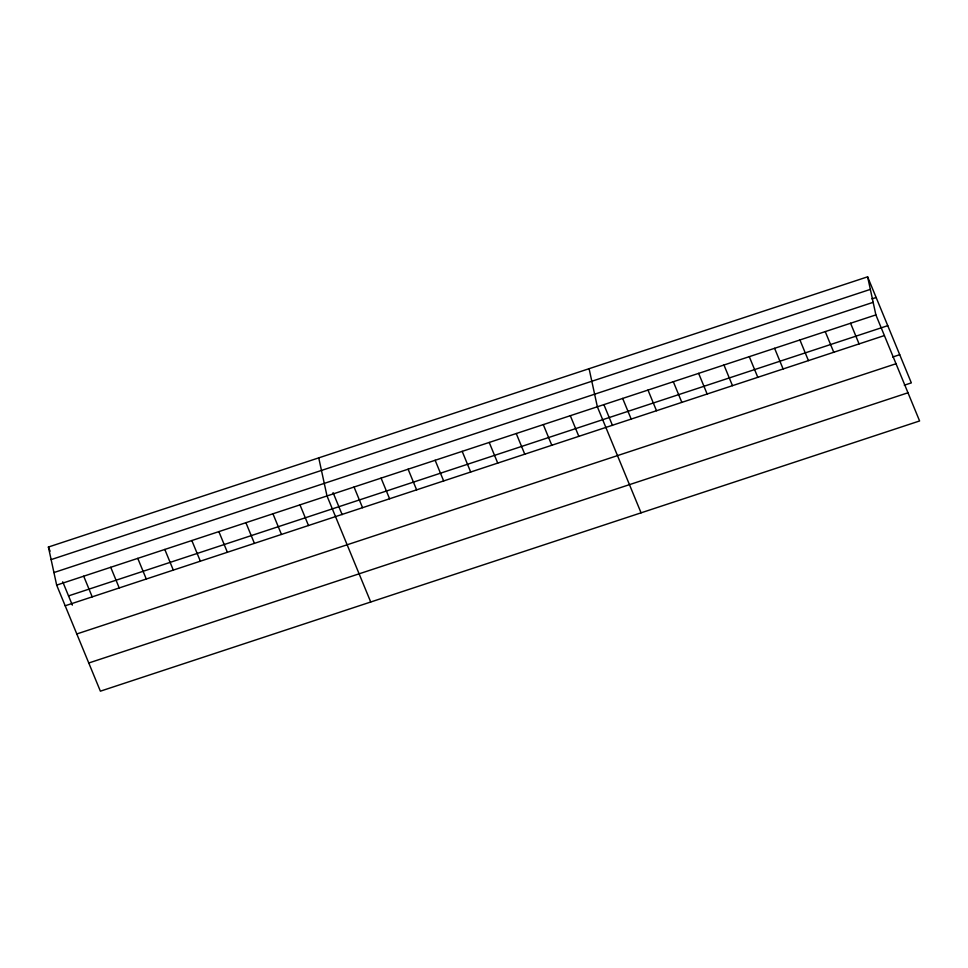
<?xml version="1.0" encoding="UTF-8"?>
<svg xmlns="http://www.w3.org/2000/svg" width="968" height="968" viewBox="0 0 968 968"><rect width="100%" height="100%" fill="white"/><g stroke="black" fill="none" stroke-linecap="round" stroke-linejoin="round"><path stroke-width="1.45" d="M867.618 276.824L875.883 314.902L919.6 420.959L100.382 691.176L56.664 585.12L48.4 547.041L867.618 276.824L911.336 382.88L904.306 385.204M51.122 559.601L870.353 289.384M871.914 298.882L876.137 297.491M53.942 572.548L873.16 302.331M56.664 585.12L875.883 314.902M68.534 595.889L887.753 325.671M65.183 605.774L884.401 335.557M892.69 357.023L899.72 354.699M76.799 633.955L896.017 363.738M88.766 662.995L907.984 392.778M850.57 323.251L859.076 343.918M825.244 331.601L833.763 352.267M799.919 339.95L808.437 360.616M774.594 348.311L783.112 368.965M749.28 356.66L757.799 377.326M723.955 365.009L732.474 385.675M698.63 373.358L707.148 394.024M673.317 381.719L681.835 402.385M647.991 390.068L656.51 410.734M622.666 398.417L631.184 419.084M603.935 404.733L612.478 425.46M641.07 512.834L597.353 406.766L589.088 368.699M570.309 415.683L578.828 436.35M543.278 424.601L551.796 445.268M516.246 433.519L524.765 454.186M489.215 442.436L497.733 463.103M462.184 451.354L470.69 472.021M435.14 460.272L443.659 480.939M408.109 469.19L416.627 489.856M381.077 478.107L389.596 498.774M354.046 487.025L362.552 507.692M333.065 492.627L342.14 514.637M370.72 601.999L327.002 495.943L318.738 457.876M299.971 504.86L308.489 525.527M272.94 513.778L281.458 534.445M245.908 522.696L254.415 543.363M218.865 531.614L227.383 552.28M191.833 540.531L200.352 561.198M164.802 549.449L173.32 570.116M137.771 558.367L146.289 579.033M110.727 567.284L119.245 587.951M83.696 576.202L92.214 596.857M48.4 547.041L50.106 551.179M62.726 581.792L72.346 605.121"/></g></svg>
